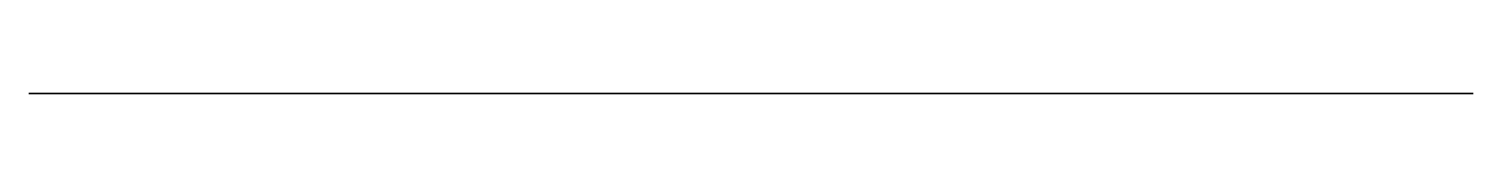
# Model space of a CAD drawing. Header units: millimetres. Extents: x 51.4 to 126.4, y 0 to 0.
import ezdxf

# ---------------------------------------------------------------- set-up
doc = ezdxf.new("R2010")
doc.units = ezdxf.units.MM

msp = doc.modelspace()

# ---------------------------------------------------------------- linework, layer by layer
at = {"extrusion": (0, -1, 0)}
for p, q in [((51.373, 0, -8.129), (126.373, 0, -8.129)), ((126.373, 0, 3.871), (51.373, 0, 3.871)), ((51.373, 0, 3.871), (51.373, 0, -8.129)), ((106.373, 0, 28.871), (71.373, 0, 3.871)), ((76.373, 0, 3.871), (76.373, 0, -8.129)), ((101.373, 0, -8.129), (101.373, 0, 3.871)), ((126.373, 0, 28.871), (106.373, 0, 28.871)), ((126.373, 0, -8.129), (126.373, 0, 3.871)), ((126.373, 0, 3.871), (126.373, 0, 28.871))]:
    msp.add_line(p, q, dxfattribs=at)

doc.saveas('drawing.dxf')
